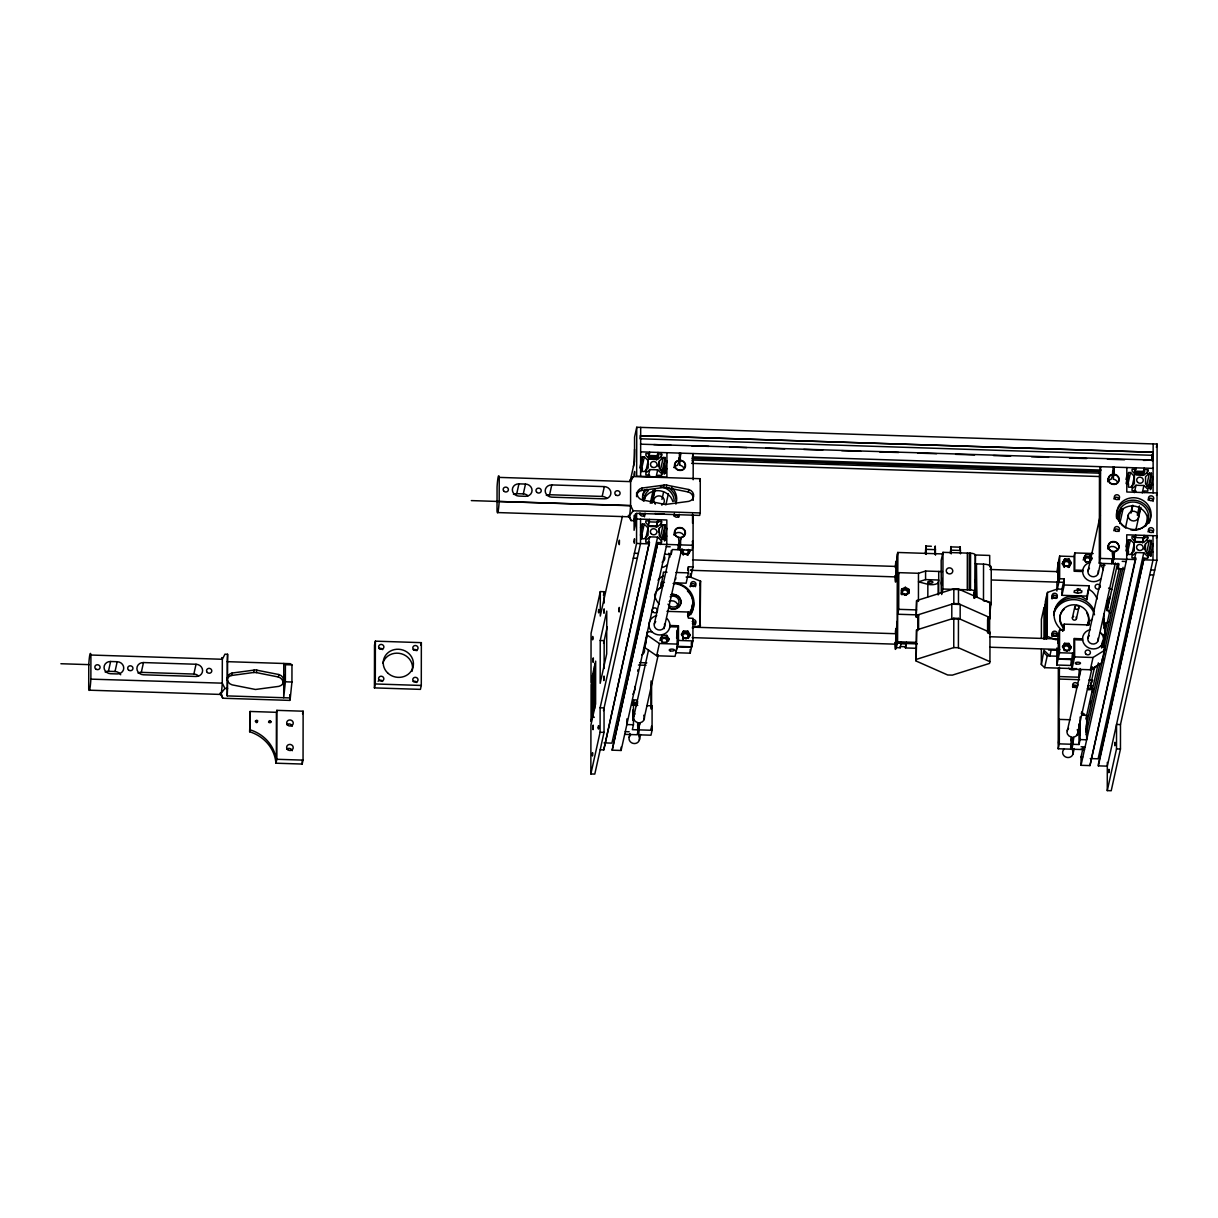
<?xml version="1.0" encoding="UTF-8"?>
<svg xmlns="http://www.w3.org/2000/svg" width="1218" height="1218" viewBox="0 0 1218 1218"><rect width="100%" height="100%" fill="white"/><g stroke="black" fill="none" stroke-linecap="round" stroke-linejoin="round"><path stroke-width="1.5" d="M90.878 678.928L90.908 654.919A18.453 1.401 -88.2 0 0 88.762 664.632L88.716 688.84A18.453 1.401 -88.2 0 0 90.878 679.142L222.285 683.161L224.904 688.429L227.538 688.505L227.218 695.904L290.295 697.944L291.939 682.019L291.97 664.906L290.341 663.688L227.279 661.663L227.583 654.264L224.965 654.173L222.331 659.273L222.27 683.374A18.453 1.401 -88.2 0 1 220.123 693.088M227.218 695.904L227.279 661.663M227.538 688.505L227.583 654.264M249.675 731.774L250.132 711.464L276.41 712.317L276.851 710.353L303.13 711.205L303.054 760.123L302.186 764.051L275.907 763.199A37.088 34.287 12.5 0 0 249.675 731.774L250.132 711.464M276.41 712.317L276.334 761.235A37.088 34.287 12.5 0 0 250.101 729.81M275.907 763.199L276.775 759.286L276.851 710.353M285.362 681.806L285.393 664.693L283.779 663.49L283.718 697.731L285.362 681.806L291.939 682.019M220.762 694.29L222.727 698.234L289.747 700.396L289.762 694.686M302.186 764.051L302.186 760.291M374.428 687.896L374.505 645.083L375.372 641.155L421.352 642.647L421.291 685.46L420.423 689.373L374.428 687.896L375.296 683.968L375.372 641.155M499.182 501.283L499.228 477.395A18.453 1.401 -88.2 0 0 497.066 486.987L497.02 511.21A18.453 1.401 -88.2 0 0 499.182 501.496L630.589 505.531L633.208 510.784L700.228 512.945L700.274 478.704L633.269 476.542L630.482 480.151M590.852 773.948L600.093 732.262L600.124 707.795L604.067 707.917L604.037 732.383L594.795 774.085L590.852 773.948L590.928 725.03L595.602 703.928L595.663 661.13L590.989 682.217L591.065 633.299L600.307 591.598L604.25 591.72L604.235 603.017M591.963 680.862L591.902 717.554L591.034 721.482L591.095 684.79L591.963 680.862L594.156 678.898M594.521 708.922L594.582 666.109M595.054 706.455L595.13 663.658M600.23 640.516L600.169 683.328L606.686 653.899L606.762 611.086L600.23 640.516L604.174 640.653L604.128 668.575M600.307 591.598L600.276 616.064L622.383 516.31M600.185 749.786L603.763 749.907L649.438 542.284L645.768 542.177L645.768 540.335L649.712 536.849L657.598 537.108L661.526 540.838L661.526 542.68L657.857 542.558L612.167 750.181L621.104 750.471L666.779 544.446L666.825 519.979L636.603 519.005L634.091 530.287L634.121 515.397M621.104 750.471L621.119 747.136M626.889 718.894L626.874 724.543L633.451 724.756L633.482 700.289L632.751 703.562M635.187 525.384L635.202 514.209M636.055 521.456L636.07 514.011M600.124 707.795L636.557 543.456L636.603 513.417M636.633 496.67L636.633 492.437M1107.314 762.377L1107.269 790.604L1111.212 790.741L1120.453 749.04L1120.484 724.573L1156.917 560.25L1157.1 444.052L636.74 427.259L636.664 476.192L666.885 477.167L666.931 452.7M624.697 734.347L637.181 734.759L638.262 729.856L637.516 722.548A5.542 5.116 12.5 0 1 635.05 713.885M646.728 705.664L652.102 705.831L652.072 730.298L650.975 735.2L638.491 734.804L638.506 727.618L640.364 722.655A5.542 5.116 12.5 0 0 643.728 715.225M638.491 734.804L639.602 722.716M640.546 519.127L640.501 543.593L603.473 710.642M640.607 476.314L640.683 427.396M640.516 535.281L642.221 535.326L642.221 538.752L644.185 538.813L648.067 535.265L648.083 527.927L644.215 524.136L642.236 524.075L641.414 527.79M640.592 534.93L642.236 524.075M640.622 468.001L642.328 468.062L642.328 471.488L644.292 471.549L648.174 468.001L648.189 460.663L644.322 456.872L642.343 456.796L639.876 467.94M640.698 467.651L642.343 456.796M677.832 625.763L677.802 644.109L675.076 656.365L656.685 655.771L644.87 647.641L647.595 631.7L651.98 631.837A10.551 9.759 12.5 0 0 669.58 628.016L669.946 625.504A10.551 9.759 12.5 0 0 666.87 618.485M644.87 647.641L647.595 631.7M603.763 749.907L649.438 542.284M648.646 524.714L649.483 519.416L648.661 523.131M649.544 476.603L649.544 475.02L645.86 474.898L645.875 473.056L649.818 469.585L657.705 469.828L661.633 473.574L661.633 475.401L657.948 475.294L657.948 476.877M648.341 459.308L649.575 452.137L648.752 455.852M651.021 708.983L651.067 680.908M651.6 682.232L651.554 708.282L652.102 705.831M612.167 750.181L657.857 542.558M656.654 526.846L657.887 519.69L656.243 527.105M656.761 459.567L657.994 452.411L656.35 459.841M662.638 539.376L665.104 528.231L665.104 524.806L663.14 524.745L659.258 528.292L659.242 535.631L663.11 539.422L665.089 539.498L665.089 536.072L666.794 536.118M662.318 473.954L665.211 460.967L665.211 457.542L663.247 457.481L659.364 461.028L659.349 468.367L663.216 472.158L665.195 472.219L665.195 468.793L666.901 468.854M662.485 585.051L661.161 585.949L661.176 582.387L664.449 582.493M657.887 521.274L661.557 521.395L661.557 523.238L657.613 526.709L649.727 526.465L645.799 522.72L645.799 520.893L649.468 521M657.994 454.009L661.663 454.116L661.663 455.958L657.72 459.445L649.833 459.186L645.89 455.456L645.905 453.614L649.575 453.735M661.161 585.949L663.46 572.079L667.022 572.201M664.632 541.081L664.647 533.545M664.739 473.802L664.739 466.281M664.602 554.251L671.179 554.464L671.179 550.703M676.508 625.717L676.508 626.935L669.763 626.722M677.056 643.622L677.573 629.843M671.179 554.464L672.26 549.562L678.182 549.744L678.182 544.37M666.962 611.345L688.353 612.03L688.353 618.15L692.951 618.287L692.92 640.927L691.611 646.804L677.162 646.347L678.456 640.455L678.487 625.778L669.946 625.504M678.182 549.744L679.263 544.842L678.502 537.549A5.542 5.116 12.5 0 1 675.427 529.541A5.542 5.116 12.5 0 1 684.47 529.83A5.542 5.116 12.5 0 1 681.364 537.64L679.507 542.619L679.492 549.79L691.976 550.186L693.057 545.283L680.588 544.888L679.492 549.79M674.178 467.545A5.542 5.116 12.5 0 1 677.543 465.261L679.4 460.282L679.416 453.111M680.588 544.888L680.588 537.701M683.74 467.849A5.542 5.116 12.5 0 0 680.39 465.352L679.629 465.23L680.725 453.142L679.644 458.059M674.879 582.828L686.13 583.194L688.414 572.886L688.429 566.766L693.027 566.918L693.118 515.336M691.504 642.495L691.504 647.291L677.041 646.834L675.746 652.711L690.195 653.183L690.195 649.407M690.317 577.302L690.317 573.526M691.611 646.804L691.611 641.993M692.555 523.283L692.57 513.966M693.133 500.354L693.149 494.264M693.164 479.755L693.209 453.553L692.479 456.826M700.167 583.178L700.091 627.209L700.594 581.214L690.743 577.225L686.145 577.073M906.131 643.774L900.878 643.606L901.198 642.13L900.224 647.778L896.281 647.641L896.372 643.393A10.947 0.837 -88.2 0 0 896.402 629.036L897.285 621.21M897.392 553.946L897.255 643.226L917.291 643.88M896.281 647.641L897.575 641.764L897.727 552.47L942.778 553.931M917.337 614.877L897.62 614.237L898.717 609.335L898.762 572.643L918.479 573.282L925.589 571.029L942.488 571.577M900.224 647.778L900.224 646.545L905.476 646.728L906.451 642.312L905.476 647.946L916.317 648.296M901.67 589.131L901.396 594.262L901.67 589.131L905.324 587.289L908.948 589.36L908.948 593.273L905.309 595.115L901.67 593.044M905.476 647.946L905.476 646.728M908.674 593.196L908.948 589.36M916.149 661.039L916.575 629.95L953.801 618.226L958.444 618.379L989.975 632.325L989.93 661.678L989.549 663.414L952.324 675.137L947.68 674.985L916.149 661.039L916.575 629.95M917.9 630.604L917.915 617.77L916.21 617.008L916.621 600.596L953.846 588.873L958.49 589.025L990.021 602.971L990.006 617.648L989.61 619.383L987.6 620.008L987.585 632.858M916.21 617.008L916.621 600.596M918.585 629.325L918.616 614.648L917.915 617.77M918.433 601.403L918.479 573.282M925.573 579.601L938.728 580.027L938.18 582.478A6.592 2.466 0.1 0 1 927.857 584.275L918.463 581.839L925.573 579.601L925.589 571.029M926.304 554.418L925.954 545.694L925.33 553.779M927.827 596.729L927.857 584.275M935.5 555.164L935.272 545.999L934.785 548.207M938.165 594.932L938.18 582.478M938.697 594.247L938.728 571.455M941.697 594.536L942.915 589.025L942.976 552.333L970.563 553.216A5.268 1.964 0.1 0 1 975.374 555.347L975.466 596.698M951.273 553.84L951.045 546.517L950.314 553.094M916.53 659.319L953.755 647.58L953.801 618.226M916.591 615.273L953.816 603.549L953.846 588.873M989.93 661.678L958.399 647.732L958.444 618.379M990.006 617.648L958.475 603.702L958.49 589.025M960.469 553.84L960.241 546.806L959.754 549.014M974.141 597.399L975.329 592.039A5.268 1.964 0.1 0 0 970.502 589.908L967.29 589.801L967.351 553.109M969.193 589.862L969.254 553.17M970.502 589.908L970.563 553.216M973.943 597.764L973.837 592.07M974.141 597.947L974.141 592.435M974.385 598.114L974.4 592.603M974.705 598.266L974.705 592.77M975.055 596.576L975.374 555.347M975.907 596.79L975.968 563.767L975.116 563.553M976.394 596.866L975.968 563.767M976.882 596.927L976.44 563.843M976.943 563.904L983.535 564.117L983.489 600.824A8.435 3.152 0.1 0 1 989.716 605.757M988.27 631.563L988.3 616.887L987.6 620.008M989.26 633.36L989.275 617.709M989.579 633.33L989.61 618.135M989.625 613.872L990.021 602.971M989.686 566.842L989.701 555.438L974.689 554.951M990.706 604.965L989.61 617.206M991.193 604.235L991.254 567.527M1076.408 668.697L1044.618 667.677L1041.344 664.51L1041.36 649.422M1041.375 638.11L1041.405 619.262L1044.024 607.477L1043.978 639.283M1041.344 664.51L1043.948 650.29L1049.855 655.984L1051.164 650.107M1045.272 638.902L1045.333 601.601L1047.495 592.39L1057.361 589.04L1061.959 589.192L1064.243 578.885L1059.645 578.748L1057.361 589.04M1046.566 639.085L1046.627 595.709M1047.069 594.354L1046.993 638.399L1047.495 592.39M1072.586 653.168L1071.261 665.47L1056.813 665.013L1056.843 648.037M1056.919 591.004L1056.935 581.58M1056.95 572.155L1058.275 562.488L1058.168 582.417L1058.381 562L1059.675 556.108L1074.139 556.58L1074.109 571.257L1082.65 571.531A10.551 9.759 12.5 0 0 1089.136 580.788A10.551 9.759 12.5 0 0 1100.585 579.037M1056.813 665.013L1058.122 659.121L1057.787 648.555M1068.567 728.288A5.542 5.116 12.5 0 0 1071.033 736.966L1071.794 744.259L1070.698 749.161L1058.214 748.765L1058.335 668.256M1090.354 629.615A10.551 9.759 12.5 0 0 1082.543 638.811L1074.002 638.536L1073.987 653.213L1072.677 659.09L1058.229 658.634L1058.32 638.704L1057.803 643.409M1059.432 667.175L1058.792 721.848L1059.34 719.396L1070.089 719.747M1058.214 748.765L1059.31 743.863L1059.34 719.396M1058.229 658.634L1059.523 652.741L1059.569 630.117L1064.167 630.269L1064.167 624.149L1089.136 624.956L1089.151 621.393L1092.196 619.323M1059.645 578.748L1059.675 556.108M1061.944 595.313L1064.227 585.005L1089.197 585.812L1086.913 596.12L1061.944 595.313L1061.959 589.192M1064.227 585.005L1064.243 578.885M1070.698 749.161L1070.713 745.583M1071.261 665.47L1071.277 659.973M1100.478 646.301L1104.878 646.453L1102.153 662.379L1090.308 669.763L1071.916 669.169L1071.931 659.989M1084.492 749.618L1072.007 749.207L1072.023 745.629M1072.677 659.09L1072.693 652.681M1072.007 749.207L1073.88 737.057A5.542 5.116 12.5 0 0 1077.245 729.643M1071.916 669.169L1074.641 656.898L1074.657 638.552M1074.763 571.288L1074.794 552.926L1093.201 553.52M1075.981 638.597L1075.981 639.815L1082.726 640.044M1076.088 571.318L1076.088 570.1L1082.832 570.313M1077.625 593.242L1074.048 592.313L1074.413 590.7L1078.341 590.014L1081.919 590.943L1081.569 592.557L1077.625 593.242L1077.641 589.573L1080.259 589.116M1073.104 744.305L1079.011 744.502L1079.041 723.796M1059.416 676.584L1079.118 677.223L1079.133 669.702M1079.011 744.502L1080.107 739.585L1080.138 717.006M1080.214 668.56L1079.118 677.223M1089.197 585.812L1086.913 599.667L1080.351 595.906M1153.02 535.661L1152.974 560.113L1107.299 766.152L1098.362 765.863L1098.362 764.265L1144.037 558.24L1147.721 558.362L1147.721 556.519L1143.793 552.789L1135.907 552.53L1131.964 556.017L1131.948 557.844L1135.633 557.966L1135.633 559.564L1089.958 765.589L1081.021 765.3L1081.036 756.987L1083.091 747.7M1086.913 599.667L1086.913 596.12M1089.958 765.589L1135.633 557.966M1099.321 563.325L1099.473 471.594L1100.554 466.692L1100.417 558.423L1099.321 563.325L1111.806 563.736L1112.902 558.818L1112.141 551.526A5.542 5.116 12.5 0 1 1109.065 543.517A5.542 5.116 12.5 0 1 1118.094 543.807A5.542 5.116 12.5 0 1 1114.988 551.617L1113.13 556.596L1113.13 563.767L1119.037 563.964L1117.957 568.867L1124.518 569.08M1102.153 662.379L1102.153 658.71M1102.183 642.008L1102.168 646.895L1104.893 634.639L1103.828 614.07M1103.599 618.729L1103.599 624.804L1104.909 624.286M1107.527 600.748L1107.192 610.69L1107.527 600.748L1109.963 596.911L1107.39 608.498M1111.806 563.736L1111.821 560.143M1107.817 481.521A5.542 5.116 12.5 0 1 1111.166 479.237L1113.024 474.259L1113.039 467.088M1113.13 563.767L1114.226 551.693M1117.378 481.826A5.542 5.116 12.5 0 0 1114.028 479.329L1113.252 479.207L1114.348 467.133L1113.267 472.036M1107.269 790.604L1116.51 748.918L1116.541 724.451L1120.484 724.573M1117.957 568.867L1117.957 563.218M1126.833 467.529L1126.802 491.996L1157.024 492.97L1156.476 495.421M1126.711 550.947L1128.416 551.008L1128.416 554.434L1130.38 554.495L1134.263 550.947L1134.278 543.609L1130.411 539.818L1128.431 539.757L1125.965 550.886M1126.787 550.597L1128.431 539.757M1126.894 483.333L1128.538 472.477L1130.517 472.538L1134.384 476.345L1134.369 483.683L1130.487 487.23L1128.523 487.154L1128.523 483.729L1126.817 483.683M1134.43 542.254L1135.663 535.098L1134.43 540.67M1135.739 492.285L1135.739 490.702L1132.055 490.58L1132.055 488.738L1136.013 485.266L1143.9 485.51L1147.828 489.255L1147.828 491.082L1144.144 490.961L1144.144 492.559M1134.537 474.974L1135.77 467.819L1134.537 473.391M1098.362 765.863L1144.037 558.24M1142.849 542.528L1144.083 535.372L1142.438 542.786M1142.941 475.248L1144.189 468.093L1142.545 475.522M1148.407 556.915L1151.299 543.913L1151.299 540.487L1149.335 540.427L1145.453 543.974L1145.438 551.312L1149.305 555.104L1151.269 555.164L1151.284 551.739L1152.989 551.8M1144.083 536.955L1147.752 537.077L1147.752 538.904L1143.809 542.391L1135.922 542.132L1131.979 538.402L1131.994 536.559L1135.663 536.681M1144.189 469.676L1147.858 469.798L1147.858 471.64L1143.915 475.111L1136.029 474.868L1132.085 471.122L1132.085 469.295L1135.77 469.417M1148.924 487.779L1151.406 476.649L1151.406 473.223L1149.427 473.163L1145.544 476.695L1145.544 484.033L1149.411 487.839L1151.375 487.9L1151.391 484.475L1153.096 484.52M1152.517 460.8L1152.73 451.893M1153.081 492.848L1153.157 443.915M665.058 473.269L665.332 469.676L665.424 473.33M677.101 630.239L676.629 638.217M679.964 460.861L680.238 457.268L680.329 460.922M950.573 553.368L950.847 549.76L950.938 553.414M975.024 581.945L974.994 580.194M1152.319 460.663L1152.198 457.801L1151.817 460.587M664.967 539.879L665.226 536.955L665.363 539.939M679.05 460.206L679.05 457.77M934.815 552.196C935.135 544.37 935.485 556.489 934.815 553.459M700.228 512.945L699.68 515.397L636.603 513.372L633.664 520.68L631.031 520.604L628.412 515.336A18.453 1.401 -88.2 0 0 630.574 505.729L630.62 481.521A18.453 1.401 -88.2 0 0 629.934 480.166M1112.643 474.853L1112.643 471.396M640.257 435.359L640.044 438.769L1152.517 455.304M1113.907 475.492L1113.922 471.259L1113.587 475.446M632.705 711.723L633.147 709.759L632.797 720.203M637.623 726.4L637.851 725.41L637.623 730.633M692.418 541.827L692.646 540.853L692.418 546.06M925.878 553.688L925.878 548.968L925.634 553.657M1150.827 488.799L1151.04 487.809L1151.132 488.844M1150.721 556.063L1150.934 555.088L1151.025 556.124M1082.65 571.531L1083.015 569.019A10.551 9.759 12.5 0 1 1090.46 562.335M691.794 569.537L691.443 570.587L691.276 569.461M1071.246 744.883L1071.261 739.981M105.159 672.016A6.592 6.09 12.5 0 1 108.448 671.301L110.625 661.496L117.187 661.709A6.592 6.09 12.5 0 1 123.749 668.043A6.592 6.09 12.5 0 1 117.172 673.935L110.61 673.721A6.592 6.09 12.5 0 1 104.048 667.403A6.592 6.09 12.5 0 1 110.625 661.496M120.704 674.757A6.592 6.09 12.5 0 0 115.025 671.514L117.187 661.709M138.015 673.082A6.592 6.09 12.5 0 1 141.303 672.366L143.48 662.562L196.037 664.252A6.592 6.09 12.5 0 1 202.599 670.585A6.592 6.09 12.5 0 1 196.022 676.477L143.45 674.787A6.592 6.09 12.5 0 1 136.888 668.454A6.592 6.09 12.5 0 1 143.48 662.562M141.303 672.366L193.86 674.056L196.037 664.252M226.929 679.659A6.592 6.09 12.5 0 1 231.587 675.488L232.12 673.036L255.506 669.915L278.892 674.544A6.592 6.09 12.5 0 1 278.876 686.358L255.476 689.479L232.105 684.851A6.592 6.09 12.5 0 1 232.12 673.036M231.587 675.488L253.603 672.488L254.151 670.037M253.603 672.488L256.328 672.58L256.876 670.128M282.972 684.638A6.592 6.09 12.5 0 0 278.343 676.995L278.892 674.544M289.747 700.396L290.295 697.944M302.551 713.824L303.13 711.205M420.773 645.266L421.352 642.647M513.463 494.386A6.592 6.09 12.5 0 1 516.752 493.671L518.929 483.866L525.491 484.064A6.592 6.09 12.5 0 1 532.053 490.397A6.592 6.09 12.5 0 1 525.476 496.305L518.898 496.091A6.592 6.09 12.5 0 1 512.352 489.758A6.592 6.09 12.5 0 1 518.929 483.866M516.752 493.671L523.314 493.884L525.491 484.064M546.319 495.437A6.592 6.09 12.5 0 1 549.607 494.736L551.769 484.916L604.341 486.606A6.592 6.09 12.5 0 1 610.903 492.94A6.592 6.09 12.5 0 1 604.311 498.847L551.754 497.157A6.592 6.09 12.5 0 1 545.192 490.824A6.592 6.09 12.5 0 1 551.769 484.916M549.607 494.736L602.164 496.426L604.341 486.606M636.74 427.259L634.563 437.079L634.532 461.546L630.163 481.217M603.443 595.343L604.25 591.72M640.516 444.174L1153.126 460.069L1143.504 460.389M594.582 669.093L593.273 674.97L593.212 711.662L594.521 705.785M591.963 683.313L593.273 677.421M641.429 469.859L644.322 456.872M641.505 471.762L642.328 468.062M603.58 643.363L607.28 626.661M636.633 496.244A6.592 6.09 12.5 0 1 641.521 490.489L642.053 488.037L665.439 484.916L688.825 489.545A6.592 6.09 12.5 0 1 688.809 501.359L665.409 504.48L642.038 499.852A6.592 6.09 12.5 0 1 642.053 488.037M645.723 471.792L648.189 460.663M593.212 709.226L591.918 715.103L594.277 717.387M648.585 475.157L649.818 469.585M643.789 500.994L644.611 497.294M644.2 500.735L645.433 495.163M641.338 537.138L644.215 524.136M641.399 539.041L642.221 535.326M658.131 466.585L659.364 461.028M650.29 503.247L653.168 490.26M656.06 477.258L657.705 469.828M660.841 457.831L661.663 454.116M651.782 503.125L654.66 490.138M652.193 502.867L655.071 489.864M660.354 470.468L663.247 457.481M645.616 539.072L648.083 527.927M661.922 472.386L665.211 457.542M648.478 542.421L649.712 536.849M664.038 474.015L666.916 461.013L665.211 460.967M641.521 490.489L663.536 487.489L664.084 485.038M661.953 499.441L663.597 492.011M663.536 487.489L666.261 487.581L666.809 485.129M658.436 532.007L659.258 528.292M657.598 537.108L611.923 743.132L604.037 742.889M660.735 525.11L661.557 521.395M665.926 504.754L668.393 493.625M674.148 467.636L674.97 463.921M660.247 537.747L663.14 524.745M660.704 544.553L661.526 540.838M661.816 539.665L665.104 524.806M664.267 539.772L666.809 528.292L665.104 528.231M629.188 737.225L630.01 733.51M633.725 716.808L648.539 649.986M654.294 624.012L669.93 553.474M674.041 534.915L674.863 531.2M633.451 724.756L632.355 729.658L638.262 729.856M692.905 499.639A6.592 6.09 12.5 0 0 688.277 491.996L688.825 489.545M637.562 725.943L638.278 722.67M656.685 655.771L659.395 643.515L647.58 635.37M659.897 640.607L662.501 635.217L666.84 635.354L669.002 638.932L668.56 640.896L666.398 637.318L666.84 635.354M639.343 740.087L640.577 734.515M643.865 719.671L658.268 654.705M664.038 628.716L681.73 548.907M675.533 579.464L675.883 577.85M681.486 550.034L683.648 553.596L683.328 555.073L681.166 551.51L682.613 549.227M699.741 481.156L700.274 478.704M690.164 550.308L687.668 555.21L689.845 551.784L688.398 549.409M692.418 547.232L693.072 544.294M687.668 570.207L688.429 566.766M690.743 577.225L693.027 566.918M681.76 634.761L683.526 631L687.865 631.152L690.027 634.715L688.261 638.46M687.591 615.455L688.353 612.03M683.191 639.465L683.526 638.004L681.364 634.426L683.526 631M689.708 636.177L687.546 632.614L687.865 631.152M699.726 585.127L700.594 581.214M690.195 653.183L691.504 647.291M897.727 552.47L896.509 561.757A10.947 0.837 -88.2 0 1 896.478 576.114L896.387 580.377L897.361 575.962M897.681 577.545L898.762 572.643M901.396 590.349L905.05 588.507L905.324 587.289M942.976 552.333L941.179 560.417L941.286 592.709M988.3 628.595L989.275 624.179M989.595 634.06L989.975 632.325M1044.024 609.929L1045.318 604.037M1064.73 558.895L1062.233 563.797L1064.73 558.895L1069.069 559.032L1071.231 562.609L1070.911 564.071L1068.749 560.508L1069.069 559.032M1062.568 562.32L1064.73 565.883L1064.395 567.36L1062.964 564.985M1044.618 667.677L1047.236 655.908L1043.948 652.741M1071.231 562.609L1068.734 567.497L1070.18 565.213M1074.017 556.443L1074.794 552.926M1057.285 640.424L1059.569 630.117M1062.644 631.015L1064.167 624.149M1062.827 647.047L1064.608 643.302L1068.947 643.439L1071.109 647.002L1069.328 650.762M1083.152 560.067L1085.771 554.677L1090.11 554.829L1092.272 558.392L1090.095 561.818L1085.756 561.681L1083.594 558.103L1085.771 554.677M1072.388 617.876L1074.778 607.097M1070.774 648.478L1068.612 644.901L1068.947 643.439M1091.115 559.169L1089.668 556.793L1090.11 554.829M1076.438 618.607L1078.828 607.812M1088.024 570.724L1100.372 515.031M1107.786 481.628L1108.608 477.913M1098.179 573.571L1100.646 562.442M1088.39 624.834L1089.151 621.393M1067.349 730.8L1080.929 669.55M1087.918 637.988L1104.391 563.751M1108.502 545.192L1107.68 548.892A5.542 5.116 12.5 0 1 1117.271 549.105M1117.363 518.548L1119.007 511.118M1126.011 479.557L1126.833 475.857L1128.538 475.903M1126.071 483.622L1127.716 476.192M1118.581 520.802L1121.458 507.815M1071.079 740.361L1071.794 737.088M1128.035 483.683L1130.517 472.538M1119.799 523.557L1123.103 508.698M1072.388 740.407L1073.119 737.134M1090.308 669.763L1093.033 657.492L1104.863 650.123M1131.918 487.474L1134.384 476.345M1072.982 754.079L1074.215 748.507M1077.093 735.505L1092.318 666.84M1098.073 640.851L1115.353 562.899M1090.856 683.892L1094.525 667.342M1107.573 608.467L1117.363 564.33M1125.523 527.531L1128.37 514.651M1104.132 627.788L1105.122 623.311L1108.517 621.972M1104.132 628.351L1104.909 624.849M1134.369 492.681L1136.013 485.266M1130.806 512.961L1132.451 505.546M1131.202 512.702L1132.862 505.272M1085.893 719.016L1098.347 662.881M1101.635 648.037L1119.327 568.212M1085.984 726.872L1099.976 663.764M1103.675 647.062L1120.956 569.111M1125.904 546.836L1126.726 543.121L1128.431 543.182M1104.102 649.955L1104.878 646.453M1085.969 734.713L1123.087 567.314M1127.107 554.662L1130.411 539.818M1127.594 554.723L1128.416 551.008M1081.021 765.3L1126.696 559.275L1126.741 534.809L1156.963 535.783L1156.415 538.234M1137.307 515.214L1139.363 505.927M1142.256 492.94L1143.9 485.51M1147.036 473.513L1147.858 469.798M1138.8 515.092L1140.444 507.678M1151.726 457.329L1152.38 454.39M1135.922 529.678L1140.855 507.404M1146.549 486.149L1149.427 473.163M1131.811 554.753L1134.278 543.609M1156.369 447.31L1157.1 444.052M1148.117 488.068L1151.406 473.223M1134.674 558.103L1135.907 552.53M1150.234 489.697L1153.111 476.695L1151.406 476.649M1145.681 526.252L1148.148 515.123M1144.204 549.546L1145.453 543.974M1143.793 552.789L1098.118 758.814L1090.232 758.555M1146.93 540.792L1147.752 537.077M1146.442 553.429L1149.335 540.427M1148.011 555.347L1151.299 540.487M1150.462 555.454L1153.004 543.974L1151.299 543.913M895.9 566.781L895.763 576.906L895.504 575.809M895.793 634.045L895.656 644.185L895.367 642.099M256.237 720.432L256.8 721.711L257.485 720.63M633.269 476.542L630.62 481.628L499.228 477.395M662.501 635.217L660.323 638.643L662.485 642.206L666.825 642.358L669.002 638.932M690.027 634.715L687.865 638.141L683.526 638.004M1064.608 643.302L1062.431 646.728L1064.593 650.29L1068.932 650.427L1071.109 647.002M224.904 688.429L221.189 693.24L222.727 698.234M633.208 510.784L629.493 515.61L631.031 520.604M1093.246 669.245L1096.535 666.292M663.445 575.642L660.4 577.713A21.102 19.503 12.5 0 0 658.04 580.255M269.741 720.691C265.524 723.34 274.263 723.355 269.833 720.66C267.397 722.259 272.588 722.304 269.939 720.66M692.311 628.031L700.533 625.245M679.4 460.282L678.624 460.343A5.542 5.116 12.5 0 0 675.518 468.154A5.542 5.116 12.5 0 0 684.562 468.443A5.542 5.116 12.5 0 0 681.486 460.434L680.71 460.328M1113.024 474.259L1112.262 474.335A5.542 5.116 12.5 0 0 1109.156 482.145A5.542 5.116 12.5 0 0 1118.2 482.435A5.542 5.116 12.5 0 0 1115.109 474.426L1114.348 474.304M653.807 444.6L670.89 445.149M691.763 445.834L708.846 446.382M729.719 447.052L746.801 447.6M765.787 448.209L784.773 448.833M803.743 449.442L822.729 450.051M841.714 450.66L860.684 451.269M879.67 451.893L898.656 452.502M917.626 453.111L936.612 453.72M955.597 454.329L974.567 454.953M993.553 455.562L1010.635 456.111M1031.509 456.78L1048.591 457.329M1069.48 458.014L1086.563 458.562M1107.436 459.232L1124.518 459.78M640.653 451.848L1153.126 468.382M649.392 455.502L658.892 455.806M693.057 456.902L1101.133 470.072M1135.298 471.168L1144.783 471.473M648.402 456.583L657.887 456.887M692.052 457.998L1100.143 471.153M1134.308 472.249L1143.793 472.554M648.707 457.039L658.192 457.359M692.357 458.455L1100.433 471.61M1134.597 472.721L1144.098 473.026M648.707 458.638L656.289 458.881M692.357 460.039L1100.433 473.208M1134.597 474.304L1142.195 474.548M640.638 460.176L642.343 460.221M691.611 463.373L1099.702 476.542M471.32 500.598L630.574 505.729M497.69 512.565L629.097 516.797M648.935 521.867L658.725 522.187M1133.745 537.503L1145.072 537.869M648.067 525.795L657.263 526.085M1135.313 541.508L1142.667 541.736M640.531 527.44L642.236 527.501M925.832 546.075L931.344 546.258M950.801 546.882L959.997 547.171M926.304 549.364L935.515 549.668M951.273 550.171L960.469 550.475M1085.329 556.641L1089.668 556.793M636.557 543.456L649.438 543.883M657.842 544.157L679.263 544.842M1100.417 558.423L1112.902 558.818M1114.211 558.864L1135.633 559.564M1144.037 559.823L1156.917 560.25M666.246 546.654L670.189 546.775M1122.204 561.346L1126.148 561.483M1064.41 560.371L1068.749 560.508M1105 565.335L1100.615 565.198A10.551 9.759 12.5 0 1 1103.325 569.674M683.648 553.596L687.987 553.733M1064.73 565.883L1069.054 566.035M634.38 553.276L638.323 553.398M1150.797 569.933L1154.74 570.054M670.052 557.007L669.687 555.682A10.551 9.759 12.5 0 0 668.652 553.292M692.555 559.884L897.179 566.477M990.021 569.476L1058.229 571.668M633.299 558.179L637.242 558.301M1149.716 574.835L1153.659 574.957M690.423 570.283L896.935 576.936M991.665 579.996L1063.664 582.326M675.944 572.49L688.414 572.886M942.915 589.025L967.29 589.801M953.816 603.549L958.475 603.702M898.717 609.335L916.636 609.913M1103.812 623.266L1105.122 623.311M1102.168 634.548L1104.893 634.639M692.448 627.148L897.072 633.756M989.914 636.74L1058.122 638.948M683.207 632.477L687.546 632.614M1064.273 644.764L1068.612 644.901M897.575 641.764L916.347 642.373M692.205 637.623L896.829 644.215M989.671 647.215L1059.767 649.468M662.059 637.181L666.398 637.318M1048.531 650.016L1058.701 650.351M953.755 647.58L958.399 647.732M678.456 640.455L692.92 640.927M1059.523 652.741L1073.987 653.213M1047.236 655.908L1057.407 656.228M659.395 643.515L677.802 644.109M1074.641 656.898L1093.033 657.492M1058.122 659.121L1072.571 659.593M639.633 662.622L646.804 662.851M638.491 665.043L645.997 665.287M1058.868 679.035L1079.513 679.705M1088.922 680.009L1092.698 680.131M90.924 655.025L222.331 659.273A18.453 1.401 -88.2 0 0 221.646 657.796M285.393 664.693L291.97 664.906M60.9 663.734L89.34 664.647M108.448 671.301L115.025 671.514M375.296 683.968L421.291 685.46M1081.782 715.179L1086.715 715.347L1086.669 739.798L1080.107 739.585M632.401 705.192L637.775 705.374M89.401 690.195L220.793 694.443M639.587 729.886L652.072 730.298M1059.31 743.863L1071.794 744.259M625.245 731.653L629.188 731.774M1081.097 746.786L1085.04 746.908M600.093 732.262L604.037 732.383M1116.51 748.918L1120.453 749.04M1081.051 749.146L1082.756 749.207M1081.036 756.987L1082.741 757.033M276.775 759.286L303.054 760.123M1080.351 596.576L1075.098 595.739A21.102 19.503 12.5 0 0 1055.016 608.772A21.102 19.503 12.5 0 0 1062.979 630.954M666.261 487.581L688.277 491.996M256.328 672.58L278.343 676.995M1047.434 636.435L1055.641 639.755M1108.563 588.066L1111.958 589.619M905.05 588.507L908.689 590.593M1089.197 589.375L1092.226 591.644A21.102 19.503 12.5 0 1 1097.113 598.951M1107.512 609.228L1109.933 613.217M1082.543 638.811L1082.909 641.353A10.551 9.759 12.5 0 0 1098.301 647.793A10.551 9.759 12.5 0 0 1100.509 632.462M379.087 648.615A2.634 2.436 12.5 0 1 382.68 649.636M378.082 681.288A2.634 2.436 12.5 0 1 382.635 681.441M413.252 649.727A2.634 2.436 12.5 0 1 416.845 650.732M413.206 681.517A2.634 2.436 12.5 0 1 416.8 682.537M382.863 663.125A15.164 14.022 12.5 0 1 401.392 653.777A15.164 14.022 12.5 0 1 412.049 671.346M286.778 724.695A3.304 3.045 12.5 0 1 292.274 726.248M286.748 749.161A3.304 3.045 12.5 0 1 292.244 750.714M193.86 674.056A6.592 6.09 12.5 0 1 198.504 676.005M602.164 496.426A6.592 6.09 12.5 0 1 606.808 498.36M523.314 493.884A6.592 6.09 12.5 0 1 527.957 495.817M1113.861 498.923A2.634 2.436 12.5 0 1 1119.022 499.715M1113.8 530.728A2.634 2.436 12.5 0 1 1118.977 531.52M1148.026 500.019A2.634 2.436 12.5 0 1 1151.238 498.39A2.634 2.436 12.5 0 1 1153.096 501.451M1147.965 531.824A2.634 2.436 12.5 0 1 1153.141 532.631M1125.874 528.018A15.164 14.022 12.5 0 1 1124.442 504.511A15.164 14.022 12.5 0 1 1148.163 513.326A15.164 14.022 12.5 0 1 1130.806 529.86M1117.469 519.523A15.164 14.022 12.5 0 1 1132.603 505.942A15.164 14.022 12.5 0 1 1147.691 520.497M640.12 514.346A2.634 2.436 12.5 0 1 644.52 516.858M673.874 515.945A2.634 2.436 12.5 0 1 678.776 517.33M643.622 500.598A15.164 14.022 12.5 0 1 658.238 490.641A15.164 14.022 12.5 0 1 672.823 501.542M643.972 500.309A15.164 14.022 12.5 0 1 648.418 490.504M660.415 486.819A15.164 14.022 12.5 0 1 674.193 501.283M666.962 565.045A10.551 9.759 12.5 0 1 662.242 567.436M651.98 631.837A10.551 9.759 12.5 0 1 656.73 615.623M662.364 642.419A2.634 2.436 12.5 0 1 662.379 638.963A2.634 2.436 12.5 0 1 666.094 639.085A2.634 2.436 12.5 0 1 666.079 642.541M1086.182 562.29A2.634 2.436 12.5 0 1 1085.345 558.742A2.634 2.436 12.5 0 1 1089.181 558.392A2.634 2.436 12.5 0 1 1089.349 562M1052.017 598.799A2.634 2.436 12.5 0 1 1051.743 598.205M1051.743 596.942A2.634 2.436 12.5 0 1 1054.971 595.313A2.634 2.436 12.5 0 1 1056.828 598.358M1051.697 634.852A2.634 2.436 12.5 0 1 1054.91 633.223A2.634 2.436 12.5 0 1 1056.767 636.283M1051.576 598.312A2.634 2.436 12.5 0 1 1056.128 598.464M1051.941 635.735A2.634 2.436 12.5 0 1 1056.067 636.375M1053.677 614.892A21.102 19.503 12.5 0 1 1071.916 597.779A21.102 19.503 12.5 0 1 1094.388 611.208M1053.89 613.507A21.102 19.503 12.5 0 1 1074.215 599.652A21.102 19.503 12.5 0 1 1094.51 614.816M669.154 601.403A5.938 5.481 12.5 0 1 678.015 606.457M692.433 623.433A2.634 2.436 12.5 0 1 694.976 625.321M690.225 586.665A2.634 2.436 12.5 0 1 694.351 586.284M692.235 604.935A19.777 18.285 12.5 0 1 689.586 614.024M673.097 583.498A19.777 18.285 12.5 0 1 690.956 594.673A19.777 18.285 12.5 0 1 688.155 614.131M654.568 594.978A19.777 18.285 12.5 0 1 663.247 585.645M671.042 594.688A7.917 7.308 12.5 0 1 680.892 603.062A7.917 7.308 12.5 0 1 669.124 608.071M670.174 596.744A5.938 5.481 12.5 0 1 678.259 599.012A5.938 5.481 12.5 0 1 676.081 606.457A5.938 5.481 12.5 0 1 667.997 604.189M671.103 594.445A7.917 7.308 12.5 0 1 680.938 602.803A7.917 7.308 12.5 0 1 669.184 607.828M692.189 621.53A2.634 2.436 12.5 0 1 695.493 623.997M690.393 586.543A2.634 2.436 12.5 0 1 692.935 583.544A2.634 2.436 12.5 0 1 695.463 586.711M687.424 590.943A21.102 19.503 12.5 0 1 690.728 614.664M657.69 589.984A21.102 19.503 12.5 0 1 662.044 587.015M692.631 619.566A2.634 2.436 12.5 0 1 695.935 622.033A2.634 2.436 12.5 0 1 692.616 624.286M683.846 553.672A2.634 2.436 12.5 0 1 686.8 554.906M682.537 638.674A2.634 2.436 12.5 0 1 686.252 638.795M687.363 549.973A2.634 2.436 12.5 0 1 687.363 553.444A2.634 2.436 12.5 0 1 683.648 553.322A2.634 2.436 12.5 0 1 683.648 549.851M659.121 604.098A21.102 19.503 12.5 0 1 654.934 596.439M674.818 582.904A21.102 19.503 12.5 0 1 692.737 596.272A21.102 19.503 12.5 0 1 687.805 616.658M634.548 449.305A12.972 0.99 -88.2 0 1 633.436 466.448M654.005 501.892A5.268 4.872 12.5 0 1 657.294 496.137A5.268 4.872 12.5 0 1 663.856 498.878A5.268 4.872 12.5 0 1 661.709 505.105M655.36 504.13A5.268 4.872 12.5 0 1 654.523 503.095M636.481 705.237A1.979 1.827 12.5 0 1 636.268 705.664M632.721 704.019A1.979 1.827 12.5 0 1 636.572 704.765M632.721 704.583A1.979 1.827 12.5 0 1 636.344 705.74M1099.047 588.857A2.634 2.436 12.5 0 1 1095.195 587.259A2.634 2.436 12.5 0 1 1097.753 584.259A2.634 2.436 12.5 0 1 1100.28 587.411M1064.151 650.579A2.634 2.436 12.5 0 1 1067.318 651.082M1063.74 566.568A2.634 2.436 12.5 0 1 1067.866 567.207M1078.463 588.933A2.634 0.99 0.1 0 1 1077.108 588.888M1063.832 628.29A14.509 13.413 12.5 0 1 1064.106 609.274M1086.806 613.05A14.509 13.413 12.5 0 1 1088.1 623.311M1052.093 636.557A1.979 1.827 12.5 0 1 1055.184 636.283M1052.215 598.54A1.979 1.827 12.5 0 1 1055.336 598.449M1076.073 617.176A2.055 1.903 12.5 0 1 1075.464 619.916A2.055 1.903 12.5 0 1 1072.571 619.018A2.055 1.903 12.5 0 1 1073.682 616.445M1064.06 627.316A14.509 13.413 12.5 0 1 1063.466 609.122A14.509 13.413 12.5 0 1 1082.848 607.584A14.509 13.413 12.5 0 1 1086.837 625.504M1093.292 689.479A5.268 4.872 12.5 0 1 1092.226 681.745M1084.401 715.301A14.509 13.413 12.5 0 1 1081.447 713.032M1076.712 687.652A1.979 1.827 12.5 0 0 1074.824 685.688A1.979 1.827 12.5 0 0 1072.769 687.378A1.979 1.827 12.5 0 1 1076.27 687.698M1090.11 703.608A2.055 1.903 12.5 0 1 1090.81 701.401M1092.272 692.326A2.055 1.903 12.5 0 1 1093.094 691.108M1084.629 714.311A14.509 13.413 12.5 0 1 1081.66 712.058M1088.466 689.83A14.509 13.413 12.5 0 1 1092.211 689.54M1098.24 570.77A5.268 4.872 12.5 0 1 1091.8 576.556A5.268 4.872 12.5 0 1 1089.455 568.288M1098.134 638.049A5.268 4.872 12.5 0 1 1091.693 643.835A5.268 4.872 12.5 0 1 1089.349 635.568M1072.449 750.349A5.268 4.872 12.5 0 1 1070.911 756.743A5.268 4.872 12.5 0 1 1063.862 755.662A5.268 4.872 12.5 0 1 1064.182 749.07M664.617 556.793A5.268 4.872 12.5 0 1 662.15 562.214M664.51 624.058A5.268 4.872 12.5 0 1 658.055 629.843A5.268 4.872 12.5 0 1 655.726 621.576M638.826 736.357A5.268 4.872 12.5 0 1 637.273 742.767A5.268 4.872 12.5 0 1 630.239 741.671A5.268 4.872 12.5 0 1 630.559 735.078M679.218 514.24A2.634 2.436 12.5 0 1 676.34 517.208A2.634 2.436 12.5 0 1 674.407 513.494M674.087 534.809A5.542 5.116 12.5 0 1 683.633 535.128M645.053 513.143A2.634 2.436 12.5 0 1 642.51 516.127A2.634 2.436 12.5 0 1 639.983 512.976M664.023 513.844A17.143 15.849 12.5 0 1 655.177 513.554M642.799 500.552A17.143 15.849 12.5 0 1 644.84 489.91M671.727 487.489A17.143 15.849 12.5 0 1 676.127 502.988M642.586 496.137A17.143 15.849 12.5 0 1 647.017 489.164M668.895 488.083A17.143 15.849 12.5 0 1 675.899 504.1M1116.617 518.305A17.143 15.849 12.5 0 1 1135.709 500.4A17.143 15.849 12.5 0 1 1148.924 523.314M1072.464 686.236A2.634 2.436 12.5 0 1 1077.275 686.967M1077.138 686.861A2.634 2.436 12.5 0 1 1072.814 685.825A2.634 2.436 12.5 0 1 1075.509 682.643A2.634 2.436 12.5 0 1 1077.549 686.373M1076.468 668.545A5.542 5.116 12.5 0 1 1068.658 668.286M1087.4 688.474A17.143 15.849 12.5 0 1 1091.815 688.079M1083.776 715.027A17.143 15.849 12.5 0 1 1081.34 713.352M1087.948 686.023A17.143 15.849 12.5 0 1 1092.363 685.627M632.751 702.908A2.634 2.436 12.5 0 1 637.227 704.78M637.684 702.969A2.634 2.436 12.5 0 1 632.873 703.395M632.873 700.959A2.634 2.436 12.5 0 1 637.684 701.705M637.73 669.9A2.634 2.436 12.5 0 1 637.73 671.164M643.835 647.946A5.542 5.116 12.5 0 1 641.81 654.903M635.172 686.343A17.143 15.849 12.5 0 1 632.873 694.23M901.944 594.81A2.634 2.436 12.5 0 1 906.496 594.947M983.535 564.117A8.435 3.152 0.1 0 1 990.782 568.334M942.108 590.7A3.289 3.045 12.5 0 1 942.108 589.131M895.367 632.431A10.551 0.807 -88.2 0 1 896.6 631.914A10.551 0.807 -88.2 0 1 895.915 647.9A10.551 0.807 -88.2 0 1 894.91 642.876M988.377 632.005A10.947 0.837 -88.2 0 1 988.529 633.451M895.276 567.527A10.551 0.807 -88.2 0 1 896.646 563.386A10.551 0.807 -88.2 0 1 896.098 580.103A10.551 0.807 -88.2 0 1 895.017 575.596M951.806 604.189L951.791 618.866L960.149 619.14L960.18 604.463L951.806 604.189M284.296 677.482C284.601 684.516 284.875 669.093 284.296 677.482M592.527 638.399C592.74 643.713 592.953 632.005 592.527 638.399M592.983 660.491C593.273 667.571 593.577 651.98 592.983 660.491M592.344 754.597C592.557 759.865 592.801 748.202 592.344 754.597M592.877 727.77C593.166 734.85 593.471 719.244 592.877 727.77M598.51 611.421C598.723 616.734 598.951 605.041 598.51 611.421M598.327 727.618C598.54 732.931 598.784 721.147 598.327 727.618M603.854 611.436C604.143 618.516 604.433 602.895 603.854 611.436M603.747 678.715C604.037 685.795 604.341 670.189 603.747 678.715M619.079 542.756C619.368 549.805 619.688 534.291 619.079 542.756M618.972 610.035C619.231 617.191 619.581 601.509 618.972 610.035M634.304 474.091C634.593 481.156 634.882 465.55 634.304 474.091M634.197 541.355C634.487 548.45 634.791 532.845 634.197 541.355M638.841 728.379C639.13 735.459 639.435 719.868 638.841 728.379M651.326 728.775C651.615 735.87 651.919 720.264 651.326 728.775M679.842 543.365C680.131 550.46 680.436 534.854 679.842 543.365M692.448 460.602C692.737 467.682 693.042 452.076 692.448 460.602M941.423 582.996C941.879 591.796 942.778 569.339 941.423 582.996M1058.564 742.341C1058.853 749.435 1059.158 733.83 1058.564 742.341M1072.358 742.797C1072.647 749.877 1072.951 734.271 1072.358 742.797M1079.163 730.435C1079.848 747.715 1080.488 710.581 1079.163 730.435M1085.938 730.343C1086.243 737.408 1086.517 721.802 1085.938 730.343M1099.793 473.741C1100.098 480.805 1100.387 465.2 1099.793 473.741M1099.671 556.915C1099.961 563.995 1100.265 548.389 1099.671 556.915M1108.761 771.253C1108.974 776.566 1109.202 764.874 1108.761 771.253M1113.465 557.357C1113.754 564.436 1114.059 548.831 1113.465 557.357M1114.744 744.274C1114.957 749.588 1115.17 737.88 1114.744 744.274M255.415 721.102C256.876 725.837 259.525 717.981 255.415 721.102M640.668 435.709L1153.141 452.243L640.668 435.709M379.407 648.524A2.634 2.436 12.5 0 0 383.807 647.565A2.634 2.436 12.5 0 0 380.595 644.474A2.634 2.436 12.5 0 0 379.407 648.524M379.361 680.329A2.634 2.436 12.5 0 0 383.761 679.37A2.634 2.436 12.5 0 0 380.549 676.279A2.634 2.436 12.5 0 0 379.361 680.329M413.572 649.636A2.634 2.436 12.5 0 0 417.972 648.676A2.634 2.436 12.5 0 0 414.759 645.57A2.634 2.436 12.5 0 0 413.572 649.636M413.526 681.425A2.634 2.436 12.5 0 0 417.926 680.481A2.634 2.436 12.5 0 0 414.714 677.375A2.634 2.436 12.5 0 0 413.526 681.425M387.628 672.915A15.164 14.022 12.5 0 0 412.917 667.418A15.164 14.022 12.5 0 0 394.434 649.59A15.164 14.022 12.5 0 0 387.628 672.915M287.646 725.091A3.304 3.045 12.5 0 0 293.142 723.903A3.304 3.045 12.5 0 0 289.123 720.036A3.304 3.045 12.5 0 0 287.646 725.091M287.6 749.557A3.304 3.045 12.5 0 0 293.112 748.37A3.304 3.045 12.5 0 0 289.092 744.487A3.304 3.045 12.5 0 0 287.6 749.557M207.304 672.458A2.634 2.436 12.5 0 0 211.704 671.499A2.634 2.436 12.5 0 0 208.491 668.408A2.634 2.436 12.5 0 0 207.304 672.458M128.469 669.915A2.634 2.436 12.5 0 0 132.869 668.956A2.634 2.436 12.5 0 0 129.641 665.865A2.634 2.436 12.5 0 0 128.469 669.915M95.613 668.865A2.634 2.436 12.5 0 0 100.013 667.906A2.634 2.436 12.5 0 0 96.801 664.8A2.634 2.436 12.5 0 0 95.613 668.865M615.608 494.828A2.634 2.436 12.5 0 0 620.008 493.869A2.634 2.436 12.5 0 0 616.795 490.763A2.634 2.436 12.5 0 0 615.608 494.828M536.757 492.285A2.634 2.436 12.5 0 0 541.157 491.326A2.634 2.436 12.5 0 0 537.945 488.22A2.634 2.436 12.5 0 0 536.757 492.285M503.917 491.219A2.634 2.436 12.5 0 0 508.317 490.26A2.634 2.436 12.5 0 0 505.105 487.17A2.634 2.436 12.5 0 0 503.917 491.219M1085.923 654.096A2.634 2.436 12.5 0 0 1090.323 653.153A2.634 2.436 12.5 0 0 1087.111 650.047A2.634 2.436 12.5 0 0 1085.923 654.096M1076.377 663.993A2.634 0.99 0.1 0 0 1080.503 663.262A2.634 0.99 0.1 0 0 1076.742 662.288A2.634 0.99 0.1 0 0 1076.377 663.993M670.342 650.899A2.634 0.99 0.1 0 0 674.467 650.168A2.634 0.99 0.1 0 0 670.707 649.194A2.634 0.99 0.1 0 0 670.342 650.899M652.985 611.999A2.634 2.436 12.5 0 0 657.385 611.055A2.634 2.436 12.5 0 0 654.173 607.949A2.634 2.436 12.5 0 0 652.985 611.999M683.511 637.714A2.634 2.436 12.5 0 0 687.911 636.755A2.634 2.436 12.5 0 0 684.699 633.664A2.634 2.436 12.5 0 0 683.511 637.714M691.504 585.706A2.634 2.436 12.5 0 0 695.904 584.747A2.634 2.436 12.5 0 0 692.692 581.656A2.634 2.436 12.5 0 0 691.504 585.706M1052.854 597.353A2.634 2.436 12.5 0 0 1057.254 596.409A2.634 2.436 12.5 0 0 1054.042 593.303A2.634 2.436 12.5 0 0 1052.854 597.353M1064.715 565.609A2.634 2.436 12.5 0 0 1069.115 564.65A2.634 2.436 12.5 0 0 1065.902 561.544A2.634 2.436 12.5 0 0 1064.715 565.609M1064.578 650.001A2.634 2.436 12.5 0 0 1068.978 649.042A2.634 2.436 12.5 0 0 1065.765 645.951A2.634 2.436 12.5 0 0 1064.578 650.001M1052.809 635.278A2.634 2.436 12.5 0 0 1057.209 634.319A2.634 2.436 12.5 0 0 1053.981 631.213A2.634 2.436 12.5 0 0 1052.809 635.278M1075.144 608.528A2.055 1.903 12.5 0 0 1078.676 608.284A2.055 1.903 12.5 0 0 1076.59 605.544A2.055 1.903 12.5 0 0 1075.144 608.528M1129.725 519.431A5.268 4.872 12.5 0 0 1138.525 517.513A5.268 4.872 12.5 0 0 1132.101 511.316A5.268 4.872 12.5 0 0 1129.725 519.431M1137.536 549.546A3.304 3.045 12.5 0 0 1143.032 548.359A3.304 3.045 12.5 0 0 1139.013 544.476A3.304 3.045 12.5 0 0 1137.536 549.546M1137.627 482.282A3.304 3.045 12.5 0 0 1143.139 481.08A3.304 3.045 12.5 0 0 1139.119 477.212A3.304 3.045 12.5 0 0 1137.627 482.282M1109.963 482.678A5.268 4.872 12.5 0 0 1118.748 480.775A5.268 4.872 12.5 0 0 1112.323 474.578A5.268 4.872 12.5 0 0 1109.963 482.678M1109.857 549.957A5.268 4.872 12.5 0 0 1118.657 548.039A5.268 4.872 12.5 0 0 1112.217 541.843A5.268 4.872 12.5 0 0 1109.857 549.957M676.325 468.702A5.268 4.872 12.5 0 0 685.125 466.783A5.268 4.872 12.5 0 0 678.7 460.587A5.268 4.872 12.5 0 0 676.325 468.702M676.218 535.966A5.268 4.872 12.5 0 0 685.018 534.063A5.268 4.872 12.5 0 0 678.593 527.866A5.268 4.872 12.5 0 0 676.218 535.966M651.447 466.601A3.304 3.045 12.5 0 0 656.944 465.398A3.304 3.045 12.5 0 0 652.924 461.531A3.304 3.045 12.5 0 0 651.447 466.601M651.341 533.865A3.304 3.045 12.5 0 0 656.837 532.677A3.304 3.045 12.5 0 0 652.818 528.795A3.304 3.045 12.5 0 0 651.341 533.865M1115.033 530.652A2.634 2.436 12.5 0 0 1119.418 529.693A2.634 2.436 12.5 0 0 1116.206 526.602A2.634 2.436 12.5 0 0 1115.033 530.652M1115.079 498.847A2.634 2.436 12.5 0 0 1119.479 497.903A2.634 2.436 12.5 0 0 1116.267 494.797A2.634 2.436 12.5 0 0 1115.079 498.847M1149.244 499.959A2.634 2.436 12.5 0 0 1153.644 498.999A2.634 2.436 12.5 0 0 1150.431 495.893A2.634 2.436 12.5 0 0 1149.244 499.959M1149.198 531.764A2.634 2.436 12.5 0 0 1153.583 530.804A2.634 2.436 12.5 0 0 1150.371 527.698A2.634 2.436 12.5 0 0 1149.198 531.764M1121.9 524.486A17.143 15.849 12.5 0 0 1150.492 518.289A17.143 15.849 12.5 0 0 1129.604 498.132A17.143 15.849 12.5 0 0 1121.9 524.486M947.193 572.978A3.304 3.045 12.5 0 0 952.689 571.775A3.304 3.045 12.5 0 0 948.67 567.908A3.304 3.045 12.5 0 0 947.193 572.978M928.786 583.026A2.634 0.99 0.1 0 0 932.927 582.311A2.634 0.99 0.1 0 0 929.167 581.321A2.634 0.99 0.1 0 0 928.786 583.026M903.177 594.095A2.634 2.436 12.5 0 0 907.577 593.136A2.634 2.436 12.5 0 0 904.365 590.045A2.634 2.436 12.5 0 0 903.177 594.095"/></g></svg>
